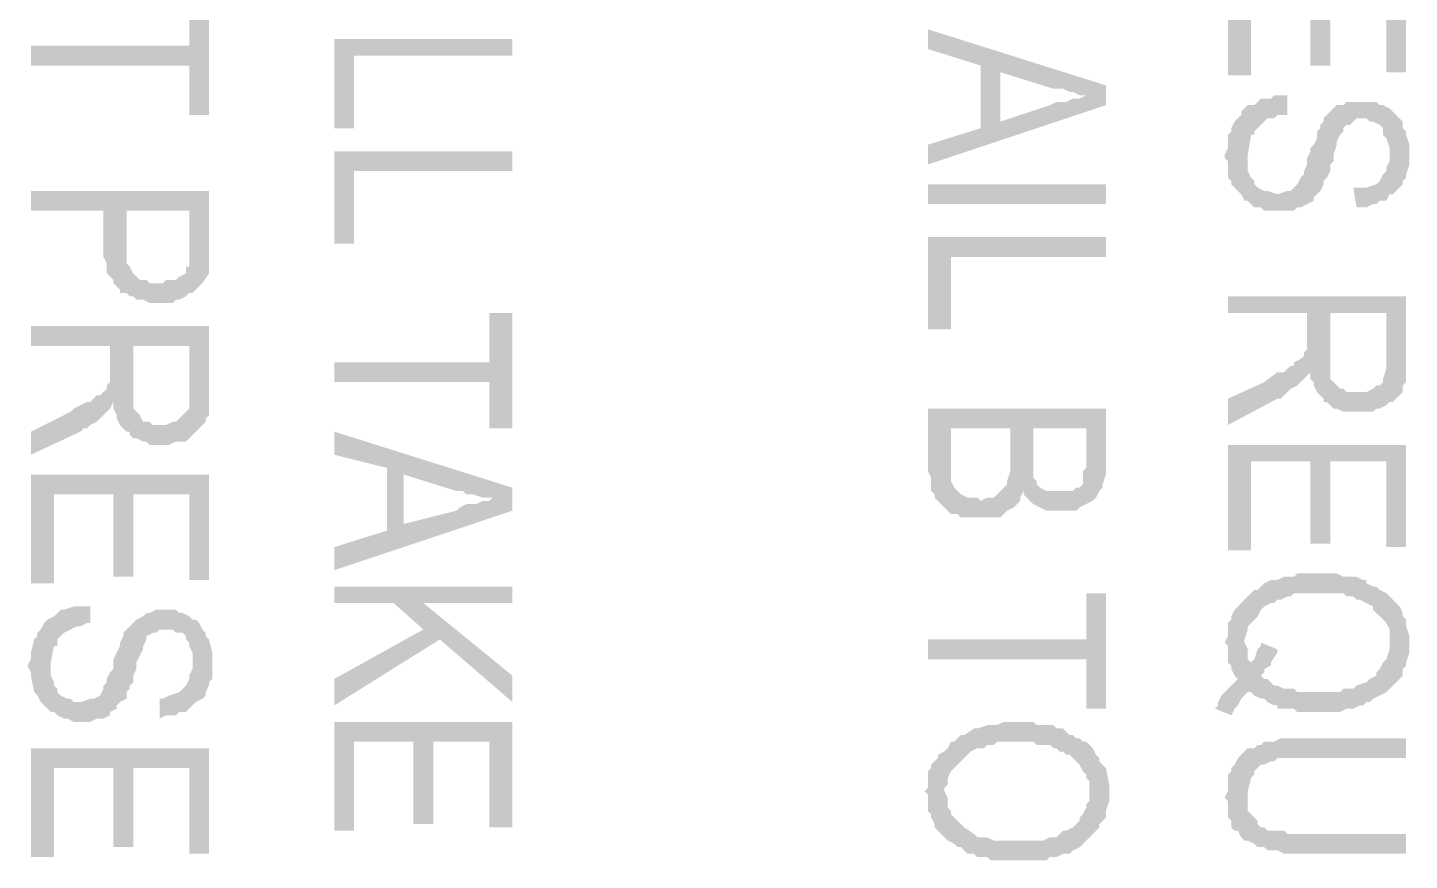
# Model space of a CAD drawing. Header units: inches. Extents: x -186 to 186, y -282 to 282.
# Drawn here: x -17.67 to -2.15, y 71.63 to 80.98 of the extents above; entities that cross this region are included whole.
import ezdxf

# ---------------------------------------------------------------- set-up
doc = ezdxf.new("R2010")
doc.units = ezdxf.units.IN
doc.header["$MEASUREMENT"] = 0
doc.layers.add('H', color=7, linetype='CONTINUOUS', lineweight=100)

msp = doc.modelspace()

# ---------------------------------------------------------------- hatches: boundary and pattern name
at = {"layer": 'H', "linetype": 'Continuous'}
for points in [[(-2.185, 80.481), (-2.185, 81.667), (-4.185, 81.667), (-4.185, 80.444), (-3.926, 80.444), (-3.926, 81.444), (-3.259, 81.444), (-3.259, 80.556), (-3.037, 80.556), (-3.037, 81.444), (-2.407, 81.444), (-2.407, 80.481)], [(-15.63, 80), (-15.63, 81.296), (-15.852, 81.296), (-15.852, 80.778), (-17.63, 80.778), (-17.63, 80.556), (-15.852, 80.556), (-15.852, 80)], [(-12.222, 80.667), (-12.222, 80.852), (-14.222, 80.852), (-14.222, 79.852), (-14, 79.852), (-14, 80.667)], [(-5.556, 80.111), (-5.556, 80.333), (-7.556, 80.963), (-7.556, 80.741), (-6.963, 80.556), (-6.963, 79.852), (-6.741, 80.481), (-6.148, 80.296), (-6.111, 80.296), (-6.037, 80.296), (-5.963, 80.259), (-5.926, 80.259), (-5.852, 80.222), (-5.815, 80.222), (-5.778, 80.222)], [(-5.556, 80.111), (-5.778, 80.222), (-5.852, 80.185), (-5.889, 80.185), (-5.926, 80.185), (-6, 80.148), (-6.037, 80.148), (-6.111, 80.148), (-6.185, 80.111), (-6.741, 79.926), (-6.741, 80.481), (-6.963, 79.852), (-7.556, 79.667), (-7.556, 79.444)], [(-2.148, 79.556), (-2.148, 79.667), (-2.185, 79.778), (-2.185, 79.815), (-2.222, 79.852), (-2.222, 79.926), (-2.259, 79.963), (-2.296, 80), (-2.333, 80.037), (-2.37, 80.074), (-2.444, 80.111), (-2.481, 80.111), (-2.519, 80.148), (-2.556, 80.148), (-2.63, 80.148), (-2.704, 80.148), (-2.778, 80.148), (-2.852, 80.148), (-2.889, 80.111), (-2.926, 80.111), (-2.963, 80.111), (-3, 80.074), (-3.074, 80), (-3.111, 79.963), (-3.111, 79.926), (-3.148, 79.889), (-3.148, 79.852), (-3.185, 79.815), (-3.185, 79.741), (-3.222, 79.667), (-3.259, 79.63), (-3.259, 79.593), (-3.296, 79.519), (-3.296, 79.444), (-3.333, 79.37), (-3.333, 79.333), (-3.37, 79.296), (-3.407, 79.222), (-3.444, 79.185), (-3.481, 79.148), (-3.519, 79.148), (-3.63, 79.111), (-3.741, 79.148), (-3.778, 79.148), (-3.852, 79.185), (-3.889, 79.222), (-3.889, 79.259), (-3.926, 79.296), (-3.963, 79.37), (-3.963, 79.407), (-3.963, 79.481), (-3.963, 79.519), (-4, 80.074), (-4.037, 80.037), (-4.037, 80), (-4.074, 79.963), (-4.111, 79.926), (-4.148, 79.852), (-4.148, 79.815), (-4.185, 79.778), (-4.185, 79.667), (-4.185, 79.63), (-4.222, 79.556), (-4.222, 79.519), (-4.185, 79.481), (-4.185, 79.407), (-4.185, 79.296), (-4.148, 79.259), (-4.148, 79.222), (-4.111, 79.185), (-4.074, 79.148), (-4.037, 79.111), (-4, 79.037), (-3.963, 79.037), (-3.926, 79), (-3.889, 78.963), (-3.815, 78.963), (-3.778, 78.926), (-3.704, 78.926), (-3.519, 78.926), (-3.444, 78.926), (-3.407, 78.963), (-3.37, 78.963), (-3.296, 79), (-3.222, 79.037), (-3.222, 79.074), (-3.185, 79.111), (-3.148, 79.148), (-3.111, 79.222), (-3.111, 79.259), (-3.074, 79.296), (-3.037, 79.37), (-3.037, 79.444), (-3, 79.481), (-3, 79.556), (-2.963, 79.667), (-2.963, 79.704), (-2.926, 79.778), (-2.889, 79.815), (-2.889, 79.852), (-2.852, 79.889), (-2.815, 79.889), (-2.778, 79.926), (-2.741, 79.963), (-2.63, 79.963), (-2.593, 79.926), (-2.556, 79.926), (-2.481, 79.889), (-2.444, 79.852), (-2.444, 79.815), (-2.444, 79.778), (-2.407, 79.741), (-2.37, 79.63), (-2.37, 79.556), (-2.37, 79.111), (-2.333, 79.111), (-2.296, 79.148), (-2.222, 79.222), (-2.222, 79.259), (-2.185, 79.296), (-2.185, 79.333), (-2.148, 79.444), (-2.148, 79.519)], [(-3.519, 80), (-3.519, 80.222), (-3.667, 80.222), (-3.704, 80.185), (-3.778, 80.185), (-3.815, 80.185), (-3.852, 80.148), (-3.889, 80.111), (-3.963, 80.111), (-4, 80.074), (-3.963, 79.519), (-3.963, 79.556), (-3.926, 79.778), (-3.889, 79.778), (-3.889, 79.815), (-3.852, 79.852), (-3.815, 79.889), (-3.778, 79.926), (-3.741, 79.963), (-3.667, 79.963), (-3.63, 80), (-3.556, 80)], [(-12.222, 79.37), (-12.222, 79.593), (-14.222, 79.593), (-14.222, 78.556), (-14, 78.556), (-14, 79.37)], [(-2.37, 79.111), (-2.37, 79.556), (-2.37, 79.519), (-2.37, 79.481), (-2.407, 79.407), (-2.407, 79.37), (-2.444, 79.333), (-2.481, 79.259), (-2.519, 79.222), (-2.63, 79.185), (-2.704, 79.185), (-2.778, 79.185), (-2.741, 78.963), (-2.667, 78.963), (-2.63, 78.963), (-2.556, 79), (-2.519, 79), (-2.481, 79.037), (-2.444, 79.037), (-2.407, 79.037)], [(-15.63, 78.519), (-15.63, 79.148), (-17.63, 79.148), (-17.63, 78.926), (-16.815, 78.926), (-16.815, 78.407), (-16.778, 78.333), (-16.778, 78.222), (-16.741, 78.185), (-16.704, 78.148), (-16.704, 78.111), (-16.667, 78.074), (-16.63, 78.037), (-16.63, 78), (-16.556, 78), (-16.556, 78.926), (-15.852, 78.926), (-15.852, 78), (-15.815, 78), (-15.778, 78.037), (-15.741, 78.074), (-15.704, 78.111), (-15.63, 78.222), (-15.63, 78.296), (-15.63, 78.333), (-15.63, 78.37), (-15.63, 78.444)], [(-7.556, 79), (-5.556, 79), (-5.556, 79.222), (-7.556, 79.222)], [(-15.852, 78), (-15.852, 78.519), (-15.852, 78.407), (-15.852, 78.37), (-15.852, 78.296), (-15.889, 78.296), (-15.889, 78.222), (-15.963, 78.185), (-16, 78.148), (-16.037, 78.148), (-16.111, 78.148), (-16.148, 78.111), (-16.296, 78.111), (-16.333, 78.148), (-16.407, 78.148), (-16.444, 78.185), (-16.481, 78.222), (-16.519, 78.296), (-16.556, 78.333), (-16.556, 78.37), (-16.556, 78.444), (-16.556, 78.519), (-16.556, 78.926), (-16.556, 78), (-16.519, 77.963), (-16.481, 77.963), (-16.444, 77.926), (-16.37, 77.926), (-16.296, 77.889), (-16.259, 77.889), (-16.148, 77.889), (-16.111, 77.889), (-16.037, 77.889), (-16, 77.926), (-15.963, 77.926), (-15.889, 77.963)], [(-5.556, 78.407), (-5.556, 78.63), (-7.556, 78.63), (-7.556, 77.593), (-7.296, 77.593), (-7.296, 78.407)], [(-2.185, 77.222), (-2.185, 77.963), (-4.185, 77.963), (-4.185, 77.778), (-3.296, 77.778), (-3.296, 77.519), (-3.259, 77.111), (-3.259, 77.037), (-3.222, 77), (-3.222, 76.963), (-3.185, 76.889), (-3.148, 76.852), (-3.111, 76.815), (-3.111, 76.778), (-3.074, 76.778), (-3.037, 77.778), (-2.407, 77.778), (-2.407, 77.222), (-2.37, 76.778), (-2.333, 76.778), (-2.296, 76.815), (-2.259, 76.852), (-2.222, 76.889), (-2.222, 76.926), (-2.222, 76.963), (-2.185, 77), (-2.185, 77.037), (-2.185, 77.185)], [(-12.222, 76.481), (-12.222, 77.778), (-12.481, 77.778), (-12.481, 77.222), (-14.222, 77.222), (-14.222, 77), (-12.481, 77), (-12.481, 76.481)], [(-2.37, 76.778), (-2.407, 77.222), (-2.407, 77.148), (-2.444, 77.037), (-2.444, 77), (-2.481, 76.963), (-2.519, 76.963), (-2.556, 76.926), (-2.63, 76.889), (-2.667, 76.889), (-2.815, 76.889), (-2.852, 76.889), (-2.889, 76.926), (-2.926, 76.926), (-3, 77), (-3.037, 77.037), (-3.037, 77.074), (-3.037, 77.111), (-3.037, 77.148), (-3.037, 77.778), (-3.074, 76.778), (-3, 76.704), (-2.963, 76.704), (-2.889, 76.667), (-2.852, 76.667), (-2.63, 76.667), (-2.556, 76.667), (-2.519, 76.704), (-2.481, 76.704), (-2.407, 76.741)], [(-15.63, 76.889), (-15.63, 77.63), (-17.63, 77.63), (-17.63, 77.407), (-16.741, 77.407), (-16.741, 77.148), (-16.704, 76.778), (-16.704, 76.741), (-16.704, 76.704), (-16.667, 76.63), (-16.667, 76.593), (-16.63, 76.519), (-16.593, 76.481), (-16.556, 76.444), (-16.519, 76.444), (-16.519, 76.407), (-16.481, 77.407), (-15.852, 77.407), (-15.852, 76.889), (-15.815, 76.407), (-15.778, 76.444), (-15.741, 76.481), (-15.704, 76.519), (-15.667, 76.556), (-15.667, 76.593), (-15.63, 76.63), (-15.63, 76.704), (-15.63, 76.815)], [(-3.259, 77.111), (-3.296, 77.519), (-3.296, 77.444), (-3.296, 77.37), (-3.333, 77.333), (-3.333, 77.296), (-3.37, 77.259), (-3.444, 77.222), (-3.444, 77.185), (-3.481, 77.185), (-3.519, 77.148), (-3.556, 77.111), (-3.63, 77.111), (-3.778, 77), (-4.185, 76.815), (-4.185, 76.519), (-3.63, 76.815), (-3.593, 76.815), (-3.556, 76.852), (-3.519, 76.889), (-3.481, 76.926), (-3.407, 76.963), (-3.37, 77), (-3.296, 77.074)], [(-15.815, 76.407), (-15.852, 76.889), (-15.852, 76.815), (-15.852, 76.704), (-15.889, 76.667), (-15.926, 76.63), (-16, 76.556), (-16.037, 76.556), (-16.111, 76.519), (-16.259, 76.519), (-16.296, 76.556), (-16.333, 76.556), (-16.37, 76.556), (-16.407, 76.63), (-16.444, 76.667), (-16.481, 76.704), (-16.481, 76.741), (-16.481, 76.815), (-16.481, 77.407), (-16.519, 76.407), (-16.481, 76.37), (-16.444, 76.37), (-16.37, 76.333), (-16.333, 76.333), (-16.296, 76.296), (-16.074, 76.296), (-16, 76.333), (-15.889, 76.333), (-15.852, 76.37)], [(-16.704, 76.778), (-16.741, 77.148), (-16.741, 77.074), (-16.741, 77), (-16.778, 76.963), (-16.778, 76.926), (-16.815, 76.889), (-16.852, 76.852), (-16.889, 76.852), (-16.926, 76.815), (-16.963, 76.778), (-17, 76.778), (-17.074, 76.741), (-17.148, 76.704), (-17.185, 76.667), (-17.63, 76.444), (-17.63, 76.185), (-17.074, 76.444), (-17.037, 76.481), (-17, 76.481), (-16.963, 76.519), (-16.889, 76.556), (-16.852, 76.593), (-16.815, 76.63), (-16.778, 76.667), (-16.741, 76.704)], [(-5.556, 76.074), (-5.556, 76.704), (-7.556, 76.704), (-7.556, 76), (-7.519, 75.926), (-7.519, 75.889), (-7.519, 75.778), (-7.481, 75.741), (-7.481, 75.704), (-7.444, 75.667), (-7.407, 75.63), (-7.37, 75.593), (-7.333, 75.556), (-7.296, 76.481), (-6.63, 76.481), (-6.63, 76.111), (-6.593, 75.593), (-6.556, 75.63), (-6.519, 75.667), (-6.519, 75.704), (-6.481, 75.778), (-6.481, 75.741), (-6.444, 75.704), (-6.407, 75.667), (-6.37, 76.481), (-5.778, 76.481), (-5.778, 76.148), (-5.778, 75.63), (-5.704, 75.667), (-5.667, 75.704), (-5.63, 75.778), (-5.593, 75.815), (-5.593, 75.852), (-5.556, 75.963), (-5.556, 76)], [(-12.222, 75.556), (-12.222, 75.815), (-14.222, 76.444), (-14.222, 76.185), (-13.63, 76.037), (-13.63, 75.333), (-13.444, 75.963), (-12.852, 75.778), (-12.778, 75.778), (-12.741, 75.741), (-12.667, 75.741), (-12.556, 75.704), (-12.519, 75.704), (-12.444, 75.704)], [(-6.593, 75.593), (-6.63, 76.111), (-6.63, 76), (-6.667, 75.889), (-6.667, 75.852), (-6.704, 75.815), (-6.741, 75.778), (-6.778, 75.741), (-6.815, 75.704), (-6.852, 75.704), (-6.889, 75.704), (-6.963, 75.667), (-7, 75.704), (-7.074, 75.704), (-7.111, 75.704), (-7.185, 75.741), (-7.222, 75.778), (-7.259, 75.815), (-7.296, 75.889), (-7.296, 75.963), (-7.296, 76.481), (-7.333, 75.556), (-7.296, 75.519), (-7.222, 75.519), (-7.185, 75.481), (-7.148, 75.481), (-7.074, 75.481), (-6.852, 75.481), (-6.815, 75.481), (-6.741, 75.481), (-6.667, 75.556)], [(-5.778, 75.63), (-5.778, 76.148), (-5.778, 76.037), (-5.815, 76), (-5.815, 75.963), (-5.815, 75.889), (-5.815, 75.852), (-5.852, 75.815), (-5.889, 75.815), (-5.926, 75.778), (-5.963, 75.778), (-6.037, 75.778), (-6.185, 75.778), (-6.222, 75.778), (-6.296, 75.815), (-6.333, 75.852), (-6.333, 75.889), (-6.37, 75.926), (-6.37, 75.963), (-6.37, 76), (-6.37, 76.481), (-6.407, 75.667), (-6.37, 75.63), (-6.296, 75.593), (-6.222, 75.556), (-6.185, 75.556), (-5.963, 75.556), (-5.889, 75.556), (-5.852, 75.593)], [(-2.185, 75.148), (-2.185, 76.296), (-4.185, 76.296), (-4.185, 75.111), (-3.926, 75.111), (-3.926, 76.111), (-3.259, 76.111), (-3.259, 75.185), (-3.037, 75.185), (-3.037, 76.111), (-2.407, 76.111), (-2.407, 75.148)], [(-15.63, 74.778), (-15.63, 75.963), (-17.63, 75.963), (-17.63, 74.741), (-17.37, 74.741), (-17.37, 75.741), (-16.704, 75.741), (-16.704, 74.815), (-16.481, 74.815), (-16.481, 75.741), (-15.852, 75.741), (-15.852, 74.778)], [(-12.222, 75.556), (-12.444, 75.704), (-12.481, 75.667), (-12.519, 75.667), (-12.556, 75.667), (-12.63, 75.63), (-12.667, 75.63), (-12.741, 75.63), (-12.815, 75.593), (-12.852, 75.556), (-13.444, 75.407), (-13.444, 75.963), (-13.63, 75.333), (-14.222, 75.148), (-14.222, 74.889)], [(-2.148, 74.074), (-2.148, 74.148), (-2.185, 74.259), (-2.185, 74.333), (-2.222, 74.37), (-2.222, 74.407), (-2.259, 74.481), (-2.296, 74.519), (-2.333, 74.556), (-2.37, 74.593), (-2.407, 74.63), (-2.481, 74.667), (-2.519, 74.704), (-2.556, 74.704), (-2.63, 74.741), (-2.63, 74.778), (-2.667, 74.778), (-2.741, 74.815), (-2.778, 74.815), (-2.815, 74.815), (-2.889, 74.815), (-2.963, 74.852), (-3, 74.852), (-3.333, 74.852), (-3.407, 74.852), (-3.444, 74.815), (-3.519, 74.815), (-3.556, 74.815), (-3.63, 74.778), (-3.704, 74.778), (-3.778, 74.741), (-3.815, 74.704), (-3.852, 74.667), (-3.889, 74.667), (-3.926, 74.63), (-3.963, 74.593), (-4, 74.556), (-4.037, 74.519), (-4.074, 74.481), (-4.111, 74.444), (-4.148, 74.37), (-4.148, 74.333), (-4.185, 74.296), (-4.185, 74.222), (-4.185, 74.185), (-4.185, 74.148), (-4.222, 74.074), (-4.185, 74.037), (-4.185, 73.963), (-4.185, 73.852), (-4.148, 73.815), (-4.148, 73.778), (-4.111, 73.704), (-4.074, 73.667), (-4.074, 73.37), (-4.037, 73.444), (-4, 73.481), (-4, 74.074), (-4, 74.111), (-3.963, 74.222), (-3.963, 74.259), (-3.926, 74.296), (-3.889, 74.333), (-3.852, 74.37), (-3.815, 74.444), (-3.778, 74.481), (-3.704, 74.519), (-3.667, 74.519), (-3.63, 74.556), (-3.593, 74.556), (-3.519, 74.593), (-3.481, 74.593), (-3.444, 74.63), (-3.37, 74.63), (-3.222, 74.63), (-3.185, 74.63), (-3.148, 74.63), (-3, 74.63), (-2.963, 74.63), (-2.889, 74.63), (-2.852, 74.593), (-2.778, 74.593), (-2.741, 74.556), (-2.704, 74.556), (-2.556, 74.481), (-2.556, 74.444), (-2.519, 74.407), (-2.481, 74.37), (-2.444, 74.333), (-2.407, 74.296), (-2.37, 74.222), (-2.37, 74.185), (-2.37, 74.074), (-2.37, 73.556), (-2.333, 73.593), (-2.296, 73.63), (-2.259, 73.667), (-2.222, 73.704), (-2.222, 73.778), (-2.185, 73.815), (-2.185, 73.852), (-2.148, 73.963), (-2.148, 74)], [(-12.222, 74.519), (-12.222, 74.704), (-14.222, 74.704), (-14.222, 74.519), (-13.222, 74.519)], [(-12.222, 73.407), (-12.222, 73.704), (-13.222, 74.519), (-13.556, 74.519), (-13.222, 74.222), (-13.037, 74.111)], [(-5.556, 73.333), (-5.556, 74.63), (-5.778, 74.63), (-5.778, 74.111), (-7.556, 74.111), (-7.556, 73.889), (-5.778, 73.889), (-5.778, 73.333)], [(-15.593, 73.852), (-15.593, 73.963), (-15.63, 74.111), (-15.667, 74.148), (-15.667, 74.185), (-15.704, 74.222), (-15.741, 74.296), (-15.778, 74.333), (-15.815, 74.333), (-15.852, 74.37), (-15.926, 74.407), (-15.963, 74.407), (-16, 74.444), (-16.074, 74.444), (-16.148, 74.444), (-16.222, 74.444), (-16.296, 74.407), (-16.333, 74.407), (-16.37, 74.37), (-16.444, 74.333), (-16.481, 74.296), (-16.519, 74.259), (-16.556, 74.222), (-16.593, 74.185), (-16.593, 74.148), (-16.63, 74.074), (-16.63, 74.037), (-16.667, 73.963), (-16.704, 73.889), (-16.704, 73.852), (-16.704, 73.778), (-16.741, 73.741), (-16.778, 73.667), (-16.778, 73.63), (-16.815, 73.593), (-16.815, 73.556), (-16.852, 73.481), (-16.926, 73.444), (-16.963, 73.444), (-17.074, 73.407), (-17.148, 73.407), (-17.185, 73.444), (-17.222, 73.444), (-17.296, 73.481), (-17.333, 73.519), (-17.333, 73.556), (-17.37, 73.593), (-17.37, 73.63), (-17.407, 73.704), (-17.407, 73.741), (-17.407, 73.815), (-17.444, 74.333), (-17.481, 74.296), (-17.519, 74.222), (-17.556, 74.185), (-17.556, 74.148), (-17.593, 74.111), (-17.63, 73.963), (-17.63, 73.889), (-17.667, 73.815), (-17.63, 73.741), (-17.63, 73.704), (-17.593, 73.519), (-17.556, 73.481), (-17.519, 73.407), (-17.481, 73.37), (-17.444, 73.333), (-17.407, 73.296), (-17.37, 73.296), (-17.333, 73.259), (-17.259, 73.222), (-17.222, 73.222), (-17.148, 73.185), (-16.963, 73.185), (-16.889, 73.222), (-16.852, 73.222), (-16.815, 73.222), (-16.741, 73.259), (-16.741, 73.296), (-16.667, 73.333), (-16.667, 73.37), (-16.63, 73.407), (-16.556, 73.444), (-16.556, 73.481), (-16.556, 73.519), (-16.519, 73.556), (-16.519, 73.593), (-16.481, 73.63), (-16.481, 73.704), (-16.444, 73.778), (-16.444, 73.852), (-16.407, 73.926), (-16.37, 74), (-16.37, 74.037), (-16.333, 74.111), (-16.333, 74.148), (-16.259, 74.185), (-16.222, 74.185), (-16.185, 74.222), (-16.074, 74.222), (-16.037, 74.222), (-16, 74.185), (-15.926, 74.185), (-15.889, 74.148), (-15.889, 74.111), (-15.852, 74.074), (-15.852, 74.037), (-15.815, 73.963), (-15.815, 73.926), (-15.815, 73.852), (-15.815, 73.37), (-15.778, 73.407), (-15.704, 73.444), (-15.667, 73.481), (-15.667, 73.519), (-15.63, 73.593), (-15.63, 73.63), (-15.593, 73.667), (-15.593, 73.741), (-15.593, 73.815)], [(-16.963, 74.296), (-16.963, 74.481), (-17.111, 74.481), (-17.148, 74.481), (-17.259, 74.444), (-17.296, 74.444), (-17.333, 74.407), (-17.37, 74.37), (-17.444, 74.333), (-17.407, 73.815), (-17.407, 73.852), (-17.37, 74.037), (-17.333, 74.037), (-17.333, 74.111), (-17.296, 74.148), (-17.259, 74.185), (-17.185, 74.222), (-17.111, 74.259), (-17.074, 74.259), (-17, 74.296)], [(-13.037, 74.111), (-13.222, 74.222), (-14.222, 73.667), (-14.222, 73.37)], [(-2.37, 73.556), (-2.37, 74.074), (-2.37, 74), (-2.407, 73.889), (-2.444, 73.852), (-2.481, 73.778), (-2.519, 73.741), (-2.519, 73.704), (-2.593, 73.667), (-2.63, 73.63), (-2.741, 73.593), (-2.778, 73.556), (-2.815, 73.556), (-2.889, 73.556), (-2.926, 73.519), (-3, 73.519), (-3.333, 73.519), (-3.407, 73.519), (-3.444, 73.556), (-3.519, 73.556), (-3.556, 73.556), (-3.63, 73.593), (-3.667, 73.593), (-3.741, 73.667), (-3.778, 73.667), (-3.815, 73.704), (-3.815, 74.074), (-3.815, 74.037), (-3.852, 74), (-3.889, 73.889), (-3.926, 73.852), (-3.963, 73.889), (-3.963, 73.963), (-3.963, 74), (-4, 74.074), (-4, 73.481), (-3.963, 73.519), (-3.926, 73.519), (-3.889, 73.481), (-3.815, 73.444), (-3.778, 73.444), (-3.741, 73.407), (-3.667, 73.37), (-3.63, 73.37), (-3.63, 73.333), (-3.556, 73.333), (-3.519, 73.333), (-3.444, 73.333), (-3.407, 73.296), (-3.333, 73.296), (-3.296, 73.296), (-3.037, 73.296), (-2.963, 73.296), (-2.926, 73.296), (-2.852, 73.333), (-2.815, 73.333), (-2.778, 73.333), (-2.704, 73.37), (-2.667, 73.37), (-2.63, 73.407), (-2.593, 73.407), (-2.556, 73.444), (-2.481, 73.481), (-2.407, 73.519)], [(-3.63, 74), (-3.815, 74.074), (-3.815, 73.704), (-3.778, 73.741), (-3.778, 73.778), (-3.704, 73.815), (-3.704, 73.852), (-3.63, 73.963)], [(-15.815, 73.37), (-15.815, 73.852), (-15.815, 73.815), (-15.815, 73.778), (-15.852, 73.704), (-15.852, 73.667), (-15.889, 73.593), (-15.926, 73.556), (-15.963, 73.519), (-16.074, 73.481), (-16.148, 73.444), (-16.185, 73.444), (-16.185, 73.222), (-16.111, 73.259), (-16.074, 73.259), (-16, 73.259), (-15.963, 73.296), (-15.889, 73.296), (-15.852, 73.333)], [(-4.074, 73.37), (-4.074, 73.667), (-4.148, 73.593), (-4.185, 73.556), (-4.222, 73.519), (-4.259, 73.481), (-4.296, 73.407), (-4.296, 73.37), (-4.333, 73.333), (-4.148, 73.259), (-4.111, 73.333)], [(-12.222, 72), (-12.222, 73.185), (-14.222, 73.185), (-14.222, 71.963), (-14, 71.963), (-14, 72.963), (-13.333, 72.963), (-13.333, 72.037), (-13.111, 72.037), (-13.111, 72.963), (-12.481, 72.963), (-12.481, 72)], [(-5.519, 72.407), (-5.519, 72.481), (-5.556, 72.667), (-5.593, 72.704), (-5.63, 72.741), (-5.63, 72.778), (-5.667, 72.815), (-5.704, 72.889), (-5.741, 72.926), (-5.778, 72.963), (-5.815, 72.963), (-5.852, 73), (-5.889, 73), (-5.926, 73.037), (-5.963, 73.037), (-6, 73.074), (-6.037, 73.111), (-6.111, 73.111), (-6.148, 73.148), (-6.222, 73.148), (-6.259, 73.148), (-6.333, 73.148), (-6.37, 73.185), (-6.704, 73.185), (-6.778, 73.148), (-6.815, 73.148), (-6.889, 73.148), (-7, 73.111), (-7.037, 73.111), (-7.148, 73.037), (-7.185, 73.037), (-7.222, 73), (-7.259, 72.963), (-7.296, 72.963), (-7.333, 72.889), (-7.37, 72.852), (-7.444, 72.815), (-7.444, 72.778), (-7.481, 72.741), (-7.519, 72.704), (-7.519, 72.667), (-7.556, 72.63), (-7.556, 72.519), (-7.556, 72.444), (-7.593, 72.407), (-7.556, 72.37), (-7.556, 72.259), (-7.556, 72.185), (-7.519, 72.148), (-7.519, 72.111), (-7.481, 72.037), (-7.481, 72), (-7.444, 71.963), (-7.407, 71.926), (-7.37, 71.889), (-7.37, 72.444), (-7.333, 72.481), (-7.333, 72.519), (-7.333, 72.556), (-7.296, 72.63), (-7.259, 72.667), (-7.222, 72.704), (-7.185, 72.741), (-7.148, 72.778), (-7.111, 72.815), (-7.074, 72.852), (-7, 72.889), (-6.926, 72.889), (-6.889, 72.926), (-6.815, 72.926), (-6.778, 72.963), (-6.63, 72.963), (-6.556, 72.963), (-6.519, 72.963), (-6.37, 72.963), (-6.333, 72.926), (-6.259, 72.926), (-6.185, 72.926), (-6.148, 72.889), (-6.111, 72.889), (-6.074, 72.852), (-6.037, 72.852), (-6, 72.815), (-5.963, 72.815), (-5.926, 72.778), (-5.889, 72.741), (-5.852, 72.704), (-5.815, 72.63), (-5.778, 72.593), (-5.778, 72.556), (-5.741, 72.519), (-5.741, 71.889), (-5.704, 71.926), (-5.667, 71.963), (-5.63, 72), (-5.63, 72.037), (-5.593, 72.074), (-5.556, 72.111), (-5.556, 72.185), (-5.519, 72.296), (-5.519, 72.333)], [(-2.185, 72.778), (-2.185, 73), (-3.481, 73), (-3.556, 73), (-3.593, 73), (-3.667, 72.963), (-3.704, 72.963), (-3.778, 72.963), (-3.815, 72.926), (-3.852, 72.926), (-3.889, 72.889), (-3.963, 72.889), (-4, 72.852), (-3.963, 72.37), (-3.963, 72.407), (-3.926, 72.556), (-3.889, 72.593), (-3.889, 72.63), (-3.852, 72.667), (-3.815, 72.704), (-3.778, 72.704), (-3.704, 72.741), (-3.667, 72.741), (-3.63, 72.778), (-3.593, 72.778), (-3.481, 72.778), (-3.407, 72.778), (-3.333, 72.778)], [(-15.63, 71.704), (-15.63, 72.889), (-17.63, 72.889), (-17.63, 71.667), (-17.37, 71.667), (-17.37, 72.667), (-16.704, 72.667), (-16.704, 71.778), (-16.481, 71.778), (-16.481, 72.667), (-15.852, 72.667), (-15.852, 71.704)], [(-2.185, 71.704), (-2.185, 71.926), (-3.519, 71.926), (-3.556, 71.963), (-3.63, 71.963), (-3.667, 71.963), (-3.741, 71.963), (-3.778, 72), (-3.815, 72), (-3.852, 72.037), (-3.852, 72.074), (-3.889, 72.111), (-3.926, 72.148), (-3.963, 72.185), (-3.963, 72.222), (-3.963, 72.296), (-3.963, 72.37), (-4, 72.852), (-4.037, 72.815), (-4.074, 72.778), (-4.111, 72.704), (-4.148, 72.667), (-4.148, 72.63), (-4.185, 72.593), (-4.185, 72.519), (-4.185, 72.481), (-4.185, 72.407), (-4.222, 72.333), (-4.185, 72.296), (-4.185, 72.222), (-4.185, 72.111), (-4.148, 72.074), (-4.148, 72), (-4.111, 71.963), (-4.074, 71.963), (-4.037, 71.889), (-4, 71.852), (-3.963, 71.852), (-3.889, 71.815), (-3.852, 71.778), (-3.815, 71.778), (-3.778, 71.778), (-3.741, 71.741), (-3.667, 71.741), (-3.63, 71.741), (-3.556, 71.704), (-3.481, 71.704), (-3.407, 71.704), (-3.333, 71.704)], [(-5.741, 71.889), (-5.741, 72.37), (-5.741, 72.296), (-5.778, 72.259), (-5.778, 72.222), (-5.815, 72.148), (-5.852, 72.111), (-5.852, 72.074), (-5.889, 72.037), (-5.926, 72), (-6, 71.963), (-6.037, 71.963), (-6.074, 71.926), (-6.111, 71.889), (-6.148, 71.889), (-6.185, 71.889), (-6.259, 71.852), (-6.296, 71.852), (-6.37, 71.852), (-6.704, 71.852), (-6.778, 71.852), (-6.815, 71.852), (-6.889, 71.889), (-6.926, 71.889), (-7, 71.889), (-7.037, 71.926), (-7.148, 72), (-7.185, 72.037), (-7.222, 72.074), (-7.259, 72.111), (-7.296, 72.148), (-7.296, 72.185), (-7.333, 72.222), (-7.333, 72.296), (-7.333, 72.333), (-7.37, 72.407), (-7.37, 71.889), (-7.333, 71.852), (-7.259, 71.815), (-7.222, 71.778), (-7.185, 71.778), (-7.148, 71.741), (-7.111, 71.704), (-7.037, 71.704), (-7, 71.667), (-6.889, 71.667), (-6.852, 71.63), (-6.778, 71.63), (-6.741, 71.63), (-6.667, 71.63), (-6.407, 71.63), (-6.37, 71.63), (-6.296, 71.63), (-6.222, 71.63), (-6.185, 71.667), (-6.148, 71.667), (-6.111, 71.667), (-6.037, 71.704), (-6, 71.704), (-5.963, 71.704), (-5.926, 71.741), (-5.852, 71.778), (-5.815, 71.815), (-5.778, 71.852)]]:
    msp.add_hatch(color=0, dxfattribs=at).paths.add_polyline_path(points)

doc.saveas('drawing.dxf')
